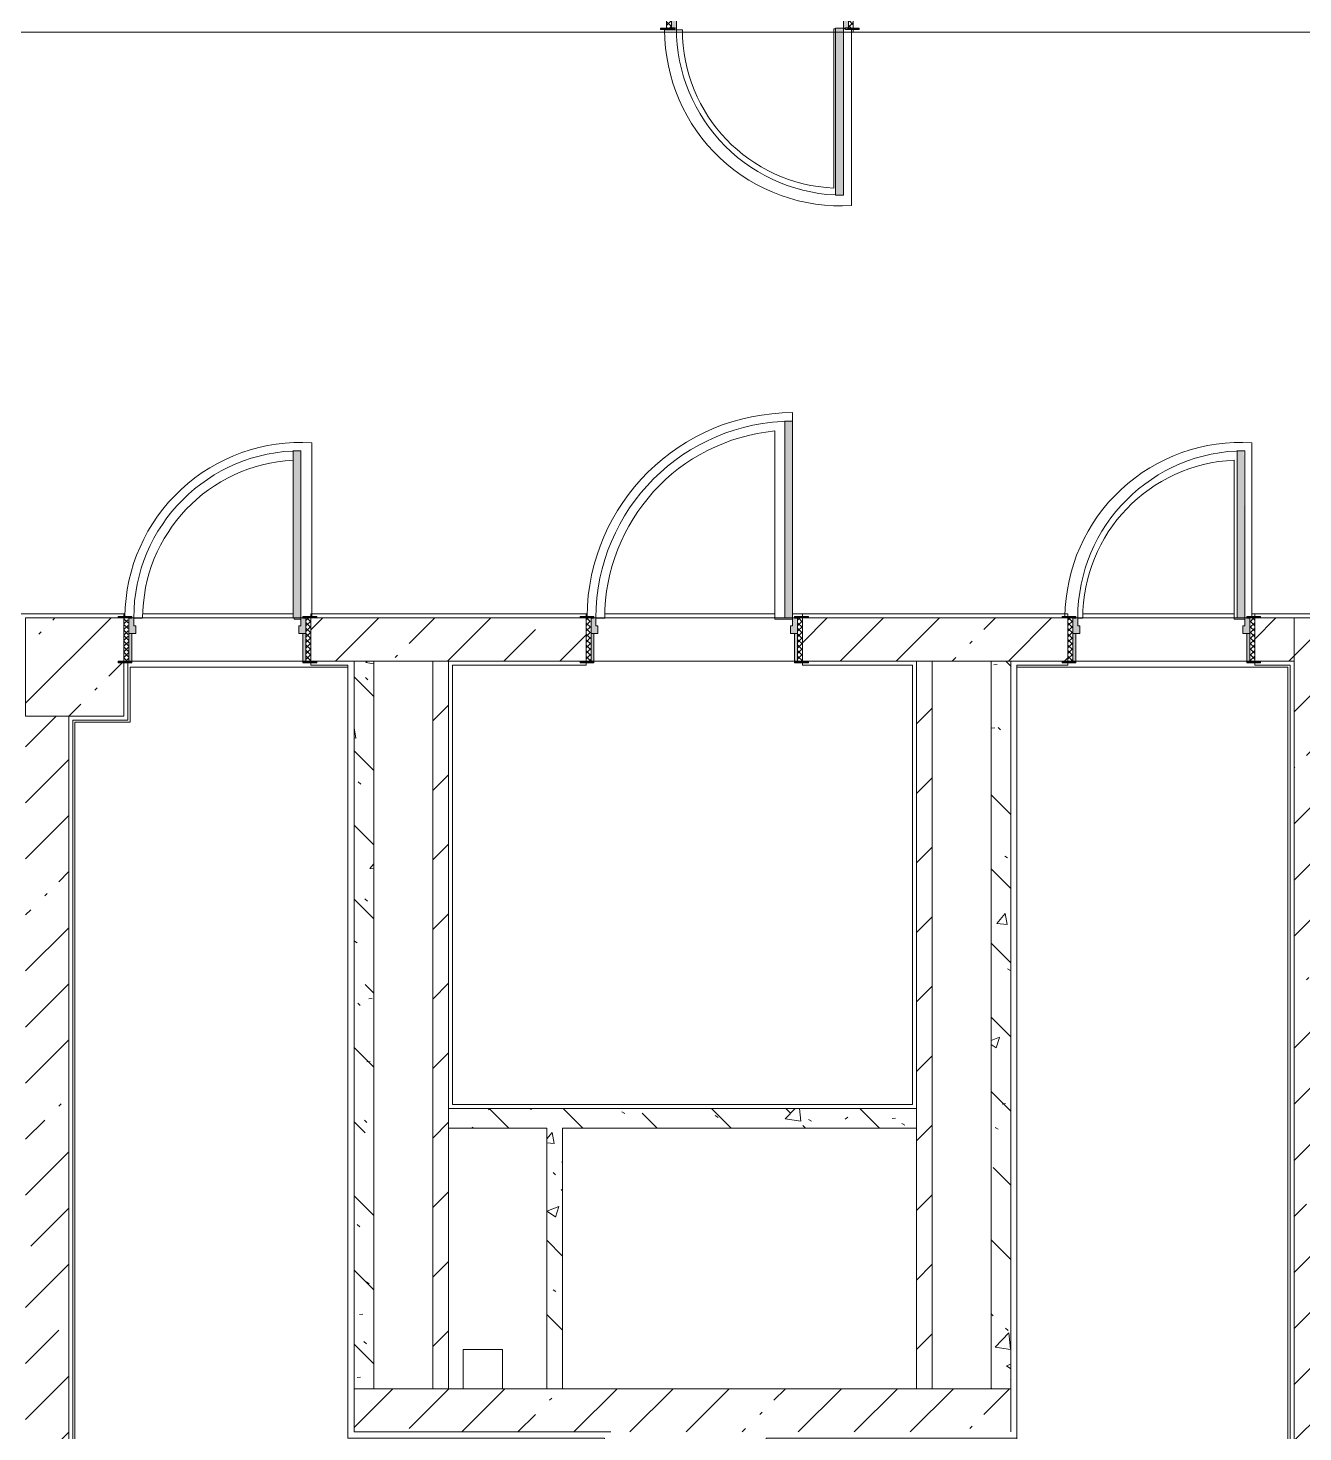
# Model space of a CAD drawing. Header units: millimetres. Extents: x -4029 to 232974, y -8553 to 104777.
# Drawn here: x 136509 to 142991, y 3760 to 10900 of the extents above; entities that cross this region are included whole.
import ezdxf

# ---------------------------------------------------------------- set-up
doc = ezdxf.new("R2010")
doc.units = ezdxf.units.MM
for name, color, linetype, lineweight in [('A-AREA-BNDY-1', 7, 'Continuous', 5), ('A-WALL', 7, 'Continuous', 9), ('I-WALL-6', 7, 'Continuous', 5), ('S-COLS-2', 7, 'Continuous', 5)]:
    doc.layers.add(name, color=color, linetype=linetype, lineweight=lineweight)
for name, color, linetype, lineweight, true_color in [('A-DOOR-3', 7, 'Continuous', 5, 0xaaaaaa), ('A-DOOR-4', 7, 'Continuous', 5, 0xe2e2e2), ('A-DOOR-FRAM-3', 7, 'Continuous', 5, 0xe2e2e2), ('A-DOOR-FRAM-4', 7, 'Continuous', 5, 0xaaaaaa), ('A-FLOR-2', 7, 'Continuous', 5, 0xaaaaaa), ('I-WALL-8', 7, 'Continuous', 5, 0x787878)]:
    doc.layers.add(name, color=color, linetype=linetype, lineweight=lineweight, true_color=true_color)
pattern_1 = [(45, (71086.4, 0), (-285.1231, 285.1231), []), (45, (71371.53, 0), (-285.1231, 285.1231), [504.031, -100.806, 16.764, -84.042])]
pattern_2 = [(45, (71086.4, 0), (-176.7767, 176.7767), [])]
pattern_3 = [(135, (71086.4, 0), (-377.1708, -377.1708), [533.4, -88.9, 17.78, -88.9]), (135, (71086.4, 376.94), (-377.1708, -377.1708), []), (50, (71086.4, 0), (637.6445, -55.7866), [66.675, -733.425]), (355, (71086.4, 0), (-123.3494, 668.699), [53.34, -586.74]), (100.451, (71139.54, -4.65), (514.299, 612.908), [56.665, -623.315]), (46.184, (71086.4, 177.8), (948.7764, -147.15), [100.012, -1100.137]), (96.636, (71165.5, 165.5), (830.909, 865.997), [84.998, -934.973]), (351.184, (71086.4, 177.8), (830.918, 865.988), [80.01, -880.11]), (21, (71175.3, 133.35), (530.6506, -357.9283), [66.675, -733.425]), (326, (71175.3, 133.35), (216.308, 644.6585), [53.34, -586.74]), (71.451, (71219.5, 103.5), (746.9596, 286.7243), [56.665, -623.315]), (37.5, (71086.4, 0), (10.8105, 295.9426), [16.764, -562.864, 16.764, -578.866, -588.962]), (37.5, (71086.4, 0), (10.8105, 295.9426), [-1175.258, 16.764, -572.198]), (7.5, (71086.4, 0), (233.8692, 350.6318), [16.764, -322.834, 16.764, -549.529, -224.472]), (7.5, (71086.4, 0), (233.8692, 350.6318), [-905.891, 16.764, -207.708]), (327.5, (70888.16, 0), (474.5678, -20.0513), [16.764, -205.486, 16.764, -676.656, -920.115]), (327.5, (70888.16, 0), (474.5678, -20.0513), [-915.67, 16.764, -903.351]), (317.5, (70799.26, 0), (518.4522, 88.9934), [16.764, -272.161, 16.764, -443.738, -653.415]), (317.5, (70799.26, 0), (518.4522, 88.9934), [-749.427, 16.764, -636.651])]
pattern_4 = [(135, (1826.41, 174.685), (-14.14214, -14.14214), []), (225, (1826.41, 174.685), (14.14214, -14.14214), [])]
pattern_5 = [(45, (-296.384, 174.685), (-14.1421, 14.1421), []), (135, (-296.384, 174.685), (-14.1421, -14.1421), [])]

# ---------------------------------------------------------------- blocks, each defined once
blk = doc.blocks.new('BSC_Колонна _Прямоугольная - 500х500-V92-1_2_1_птичка')
at = {"layer": 'S-COLS-2'}
h = blk.add_hatch(dxfattribs=at)
h.set_pattern_fill('FP_131', color=256, style=0, pattern_type=2)
h.set_pattern_definition([(45, (-65660, -7650), (-285.1231, 285.1231), []), (45, (-65374.88, -7650), (-285.1231, 285.1231), [504.031, -100.806, 16.764, -84.042])])
h.paths.add_polyline_path([(-30, -250), (250, -250), (250, 22), (220, 22), (220, 30), (250, 30), (250, 250), (-250, 250), (-250, -250)])
for p, q in [((220, 250), (-250, 250)), ((-250, 250), (-250, -250)), ((250, -250), (250, 22)), ((-250, -250), (250, -250))]:
    blk.add_line(p, q, dxfattribs=at)
blk = doc.blocks.new('110_Дверь_СКБ_1Ст_Внутренняя1 - Д-17д _Д-9_ 950x2100h_ПУИ_ С_У персонала-24300662-1_2_1_птичка')
at = {"layer": 'A-DOOR-3'}
h = blk.add_hatch(dxfattribs=at)
h.set_pattern_fill('FP_60', color=256, style=0, pattern_type=2)
h.set_pattern_definition([(135, (1826.41, 164.685), (-14.14214, -14.14214), []), (225, (1826.41, 164.685), (14.14214, -14.14214), [])])
h.paths.add_polyline_path([(487.5, 100), (462.5, 100), (462.5, -100), (487.5, -100)])
at = {"layer": 'A-DOOR-4'}
h = blk.add_hatch(color=256, dxfattribs=at)
h.paths.add_polyline_path([(462.5, 100), (437.5, 100), (437.5, 60), (427.5, 60), (427.5, 20), (462.5, 20)])
h.paths.add_polyline_path([(-422.5, 100), (-437.5, 100), (-437.5, 20), (-402.5, 20), (-402.5, 60), (-412.5, 60), (-412.5, 100)])
at = {"layer": 'A-DOOR-FRAM-3'}
for points in [[(-412.5, 950), (-412.5, 100), (-372.5, 104.4), (-372.5, 950), (-400.7, 950)], [(-462.5, 108), (-492.5, 108), (-492.5, 100), (-422.5, 104.4), (-422.5, 108), (-454.1, 108)], [(447.5, 108), (447.5, 100), (517.5, 100), (517.5, 108), (462.5, 108)], [(-422.5, 20), (-437.5, 20), (-437.5, -100), (-422.5, -100)], [(447.5, 20), (447.5, -100), (462.5, -100), (462.5, 20)], [(-422.5, -100), (-492.5, -100), (-492.5, -108), (-422.5, -108)], [(517.5, -100), (447.5, -100), (447.5, -108), (517.5, -108)]]:
    blk.add_hatch(color=256, dxfattribs=at).paths.add_polyline_path(points)
at = {"layer": 'A-DOOR-FRAM-4'}
h = blk.add_hatch(dxfattribs=at)
h.set_pattern_fill('FP_61', color=256, style=0, pattern_type=2)
h.set_pattern_definition([(45, (-296.384, 164.685), (-14.1421, 14.1421), []), (135, (-296.384, 164.685), (-14.1421, -14.1421), [])])
h.paths.add_polyline_path([(-462.5, 100), (-462.5, -100), (-437.5, -100), (-437.5, 100)])
at = {"layer": 'A-DOOR-3'}
for p, q in [((-412.5, 950), (-412.5, 100)), ((-372.5, 950), (-412.5, 950)), ((-372.5, 100), (-372.5, 950)), ((-412.5, 100), (-372.5, 100))]:
    blk.add_line(p, q, dxfattribs=at)
blk.add_arc((-412.5, 100), 850, 360, 90, dxfattribs=at)
at = {"layer": 'A-DOOR-FRAM-4'}
for p, q in [((-422.5, 108), (-492.5, 108)), ((-492.5, 108), (-492.5, 100)), ((-492.5, 100), (-422.5, 100)), ((-437.5, 100), (-462.5, 100)), ((-462.5, 100), (-462.5, -100)), ((-412.5, 100), (-437.5, 100)), ((-437.5, 100), (-437.5, 20)), ((-437.5, -100), (-437.5, 100)), ((-422.5, 100), (-437.5, 100)), ((-437.5, 100), (-437.5, 99)), ((-437.5, 99), (-422.5, 99)), ((-422.5, 100), (-422.5, 108)), ((-422.5, 99), (-422.5, 100)), ((-412.5, 60), (-412.5, 100)), ((437.5, 100), (437.5, 60)), ((462.5, 100), (437.5, 100)), ((517.5, 108), (447.5, 108)), ((447.5, 108), (447.5, 100)), ((462.5, 100), (447.5, 100)), ((447.5, 100), (447.5, 99)), ((447.5, 100), (517.5, 100)), ((447.5, 99), (462.5, 99)), ((462.5, 20), (462.5, 100)), ((487.5, 100), (462.5, 100)), ((462.5, 100), (462.5, -100)), ((462.5, 99), (462.5, 100)), ((487.5, -100), (487.5, 100)), ((517.5, 100), (517.5, 108)), ((-437.5, 20), (-402.5, 20)), ((-422.5, 20), (-437.5, 20)), ((-437.5, 20), (-437.5, -100)), ((-422.5, -100), (-422.5, 20)), ((-402.5, 60), (-412.5, 60)), ((-402.5, 20), (-402.5, 60)), ((437.5, 60), (427.5, 60)), ((427.5, 60), (427.5, 20)), ((427.5, 20), (462.5, 20)), ((462.5, 20), (447.5, 20)), ((447.5, 20), (447.5, -100)), ((462.5, -100), (462.5, 20)), ((-422.5, -100), (-492.5, -100)), ((-492.5, -100), (-492.5, -108)), ((-492.5, -108), (-422.5, -108)), ((-462.5, -100), (-437.5, -100)), ((-437.5, -100), (-422.5, -100)), ((-422.5, -108), (-422.5, -100)), ((447.5, -100), (462.5, -100)), ((517.5, -100), (447.5, -100)), ((447.5, -100), (447.5, -108)), ((447.5, -108), (517.5, -108)), ((462.5, -100), (487.5, -100)), ((517.5, -108), (517.5, -100))]:
    blk.add_line(p, q, dxfattribs=at)
blk = doc.blocks.new('110_Дверь_СКБ_1Ст_Внутренняя1 - Д-7_л__950x2100h_Туалет-21784696-1_2_1_птичка')
at = {"layer": 'A-DOOR-3'}
h = blk.add_hatch(dxfattribs=at)
h.set_pattern_fill('FP_99', color=256, style=0, pattern_type=2)
h.set_pattern_definition(pattern_4)
h.paths.add_polyline_path([(487.5, -110), (487.5, 110), (462.5, 110), (462.5, -110)])
at = {"layer": 'A-DOOR-4'}
h = blk.add_hatch(color=256, dxfattribs=at)
h.paths.add_polyline_path([(462.5, 30), (462.5, 110), (437.5, 110), (437.5, 70), (427.5, 70), (427.5, 30), (447.5, 30)])
h.paths.add_polyline_path([(-437.5, 30), (-402.5, 30), (-402.5, 70), (-412.5, 70), (-412.5, 110), (-437.5, 108), (-437.5, 86.8)])
at = {"layer": 'A-DOOR-FRAM-3'}
for points in [[(437.5, 110), (431.8, 960), (397.5, 960), (397.5, 110)], [(-462.5, 110), (-422.5, 110), (-422.5, 118), (-492.5, 117.6), (-492.5, 110), (-477.4, 110)], [(513.8, 110), (517.5, 110), (517.5, 118), (447.5, 118), (447.5, 110), (487.5, 110)], [(-422.5, -110), (-422.5, 30), (-437.5, 30), (-437.5, -110)], [(462.5, -110), (462.5, 30), (447.5, 30), (447.5, -110)], [(-462.5, -118), (-422.5, -118), (-422.5, -110), (-492.5, -110), (-492.5, -118)], [(480.2, -118), (517.5, -118), (517.5, -110), (447.5, -110), (447.5, -118), (462.5, -118)]]:
    blk.add_hatch(color=256, dxfattribs=at).paths.add_polyline_path(points)
at = {"layer": 'A-DOOR-FRAM-4'}
h = blk.add_hatch(dxfattribs=at)
h.set_pattern_fill('FP_100', color=256, style=0, pattern_type=2)
h.set_pattern_definition(pattern_5)
h.paths.add_polyline_path([(-437.5, -110), (-437.5, 110), (-462.5, 108), (-462.5, -110)])
at = {"layer": 'A-DOOR-3'}
for p, q in [((437.5, 960), (397.5, 960)), ((397.5, 960), (397.5, 110)), ((437.5, 110), (437.5, 960)), ((397.5, 110), (437.5, 110))]:
    blk.add_line(p, q, dxfattribs=at)
blk.add_arc((437.5, 110), 850, 90, 180, dxfattribs=at)
at = {"layer": 'A-DOOR-FRAM-4'}
for p, q in [((-422.5, 118), (-492.5, 118)), ((-492.5, 118), (-492.5, 110)), ((-492.5, 110), (-422.5, 110)), ((-437.5, 110), (-462.5, 110)), ((-462.5, 110), (-462.5, -110)), ((-412.5, 110), (-437.5, 110)), ((-437.5, 110), (-437.5, 30)), ((-437.5, -110), (-437.5, 110)), ((-422.5, 110), (-437.5, 110)), ((-437.5, 110), (-437.5, 109)), ((-437.5, 109), (-422.5, 109)), ((-422.5, 110), (-422.5, 118)), ((-422.5, 109), (-422.5, 110)), ((-412.5, 70), (-412.5, 110)), ((437.5, 110), (437.5, 70)), ((462.5, 110), (437.5, 110)), ((517.5, 118), (447.5, 118)), ((447.5, 118), (447.5, 110)), ((462.5, 110), (447.5, 110)), ((447.5, 110), (447.5, 109)), ((447.5, 110), (517.5, 110)), ((447.5, 109), (462.5, 109)), ((462.5, 30), (462.5, 110)), ((487.5, 110), (462.5, 110)), ((462.5, 110), (462.5, -110)), ((462.5, 109), (462.5, 110)), ((487.5, -110), (487.5, 110)), ((517.5, 110), (517.5, 118)), ((-437.5, 30), (-402.5, 30)), ((-422.5, 30), (-437.5, 30)), ((-437.5, 30), (-437.5, -110)), ((-422.5, -110), (-422.5, 30)), ((-402.5, 70), (-412.5, 70)), ((-402.5, 30), (-402.5, 70)), ((437.5, 70), (427.5, 70)), ((427.5, 70), (427.5, 30)), ((427.5, 30), (462.5, 30)), ((462.5, 30), (447.5, 30)), ((447.5, 30), (447.5, -110)), ((462.5, -110), (462.5, 30)), ((-422.5, -110), (-492.5, -110)), ((-492.5, -110), (-492.5, -118)), ((-492.5, -118), (-422.5, -118)), ((-462.5, -110), (-437.5, -110)), ((-437.5, -110), (-422.5, -110)), ((-422.5, -118), (-422.5, -110)), ((447.5, -110), (462.5, -110)), ((517.5, -110), (447.5, -110)), ((447.5, -110), (447.5, -118)), ((447.5, -118), (517.5, -118)), ((462.5, -110), (487.5, -110)), ((517.5, -118), (517.5, -110))]:
    blk.add_line(p, q, dxfattribs=at)
blk = doc.blocks.new('110_Дверь_СКБ_1Ст_Внутренняя1 - Д-7_л__950x2100h_Туалет-V120-1_2_1_птичка')
at = {"layer": 'A-DOOR-3'}
h = blk.add_hatch(dxfattribs=at)
h.set_pattern_fill('FP_99', color=256, style=0, pattern_type=2)
h.set_pattern_definition(pattern_4)
h.paths.add_polyline_path([(462.5, -110), (487.5, -110), (487.5, 110), (462.5, 110), (462.5, 86.8)])
at = {"layer": 'A-DOOR-4'}
h = blk.add_hatch(color=256, dxfattribs=at)
h.paths.add_polyline_path([(447.5, 30), (462.5, 30), (462.5, 110), (437.5, 110), (437.5, 70), (427.5, 70), (427.5, 30), (437.5, 30)])
h.paths.add_polyline_path([(-437.5, 30), (-402.5, 30), (-402.5, 70), (-412.5, 70), (-412.5, 110), (-437.5, 108), (-437.5, 86.8)])
at = {"layer": 'A-DOOR-FRAM-3'}
for points in [[(403.5, 110), (437.5, 110), (437.5, 960), (397.5, 960), (397.5, 110)], [(-437.5, 110), (-422.5, 110), (-422.5, 118), (-492.5, 118), (-492.5, 110), (-442.5, 110)], [(462.5, 110), (517.5, 110), (517.5, 118), (447.5, 118), (447.5, 110)], [(-422.5, -110), (-422.5, 30), (-437.5, 30), (-437.5, -110)], [(462.5, -110), (462.5, 30), (447.5, 30), (447.5, -110)], [(-442.5, -118), (-422.5, -118), (-422.5, -110), (-492.5, -110), (-492.5, -118), (-462.5, -118)], [(447.5, -118), (517.5, -118), (517.5, -110), (447.5, -110)]]:
    blk.add_hatch(color=256, dxfattribs=at).paths.add_polyline_path(points)
at = {"layer": 'A-DOOR-FRAM-4'}
h = blk.add_hatch(dxfattribs=at)
h.set_pattern_fill('FP_100', color=256, style=0, pattern_type=2)
h.set_pattern_definition(pattern_5)
h.paths.add_polyline_path([(-462.5, -110), (-437.5, -110), (-442.5, 110), (-462.5, 110), (-462.5, 86.8)])
at = {"layer": 'A-DOOR-3'}
for p, q in [((437.5, 960), (397.5, 960)), ((397.5, 960), (397.5, 110)), ((437.5, 110), (437.5, 960)), ((397.5, 110), (437.5, 110))]:
    blk.add_line(p, q, dxfattribs=at)
blk.add_arc((437.5, 110), 850, 90, 180, dxfattribs=at)
at = {"layer": 'A-DOOR-FRAM-4'}
for p, q in [((-422.5, 118), (-492.5, 118)), ((-492.5, 118), (-492.5, 110)), ((-492.5, 110), (-422.5, 110)), ((-437.5, 110), (-462.5, 110)), ((-462.5, 110), (-462.5, -110)), ((-412.5, 110), (-437.5, 110)), ((-437.5, 110), (-437.5, 30)), ((-437.5, -110), (-437.5, 110)), ((-422.5, 110), (-437.5, 110)), ((-437.5, 110), (-437.5, 109)), ((-437.5, 109), (-422.5, 109)), ((-422.5, 110), (-422.5, 118)), ((-422.5, 109), (-422.5, 110)), ((-412.5, 70), (-412.5, 110)), ((437.5, 110), (437.5, 70)), ((462.5, 110), (437.5, 110)), ((517.5, 118), (447.5, 118)), ((447.5, 118), (447.5, 110)), ((462.5, 110), (447.5, 110)), ((447.5, 110), (447.5, 109)), ((447.5, 110), (517.5, 110)), ((447.5, 109), (462.5, 109)), ((462.5, 30), (462.5, 110)), ((487.5, 110), (462.5, 110)), ((462.5, 110), (462.5, -110)), ((462.5, 109), (462.5, 110)), ((487.5, -110), (487.5, 110)), ((517.5, 110), (517.5, 118)), ((-437.5, 30), (-402.5, 30)), ((-422.5, 30), (-437.5, 30)), ((-437.5, 30), (-437.5, -110)), ((-422.5, -110), (-422.5, 30)), ((-402.5, 70), (-412.5, 70)), ((-402.5, 30), (-402.5, 70)), ((437.5, 70), (427.5, 70)), ((427.5, 70), (427.5, 30)), ((427.5, 30), (462.5, 30)), ((462.5, 30), (447.5, 30)), ((447.5, 30), (447.5, -110)), ((462.5, -110), (462.5, 30)), ((-422.5, -110), (-492.5, -110)), ((-492.5, -110), (-492.5, -118)), ((-492.5, -118), (-422.5, -118)), ((-462.5, -110), (-437.5, -110)), ((-437.5, -110), (-422.5, -110)), ((-422.5, -118), (-422.5, -110)), ((447.5, -110), (462.5, -110)), ((517.5, -110), (447.5, -110)), ((447.5, -110), (447.5, -118)), ((447.5, -118), (517.5, -118)), ((462.5, -110), (487.5, -110)), ((517.5, -118), (517.5, -110))]:
    blk.add_line(p, q, dxfattribs=at)
blk = doc.blocks.new('110_Дверь_СКБ_1Ст_Внутренняя1 - Д-4 _л_ 1100x2100h_су мгн-32399982-1_2_1_птичка')
at = {"layer": 'A-DOOR-3'}
h = blk.add_hatch(dxfattribs=at)
h.set_pattern_fill('FP_41', color=256, style=0, pattern_type=2)
h.set_pattern_definition([(135, (1751.41, 174.685), (-14.14214, -14.14214), []), (225, (1751.41, 174.685), (14.14214, -14.14214), [])])
h.paths.add_polyline_path([(537.5, -110), (562.5, -110), (562.5, 110), (537.5, 110), (537.5, -30.2)])
at = {"layer": 'A-DOOR-4'}
h = blk.add_hatch(color=256, dxfattribs=at)
h.paths.add_polyline_path([(522.5, 30), (537.5, 30), (532.1, 110), (512.5, 110), (512.4, 70), (502.5, 70), (502.5, 30), (522.4, 30)])
h.paths.add_polyline_path([(-512.5, 30), (-477.5, 30), (-477.5, 70), (-487.5, 70), (-487.5, 110), (-512.5, 109), (-512.5, 86.8)])
at = {"layer": 'A-DOOR-FRAM-3'}
for points in [[(512.5, 110), (512.5, 1110), (472.5, 1110), (472.5, 110), (511.8, 110)], [(-512.5, 110), (-497.5, 110), (-497.5, 118), (-567.5, 118), (-567.5, 110), (-516.6, 110)], [(532.1, 110), (592.5, 110), (592.5, 118), (522.5, 118), (522.5, 110)], [(-497.5, -110), (-497.5, 30), (-512.5, 30), (-512.5, -110)], [(537.5, -110), (537.5, 30), (522.5, 29.6), (522.5, -110)], [(-512.5, -118), (-497.5, -118), (-497.5, -110), (-567.5, -110), (-567.5, -118), (-516.6, -118)], [(559.5, -118), (592.5, -118), (592.5, -110), (522.5, -110), (522.5, -118), (537.5, -118)]]:
    blk.add_hatch(color=256, dxfattribs=at).paths.add_polyline_path(points)
at = {"layer": 'A-DOOR-FRAM-4'}
h = blk.add_hatch(dxfattribs=at)
h.set_pattern_fill('FP_42', color=256, style=0, pattern_type=2)
h.set_pattern_definition([(45, (-371.384, 174.685), (-14.1421, 14.1421), []), (135, (-371.384, 174.685), (-14.1421, -14.1421), [])])
h.paths.add_polyline_path([(-516.6, -110), (-512.5, -110), (-516.6, 110), (-537.5, 110), (-537.5, -110), (-531.4, -110)])
at = {"layer": 'A-DOOR-3'}
for p, q in [((512.5, 1110), (472.5, 1110)), ((472.5, 1110), (472.5, 110)), ((512.5, 110), (512.5, 1110)), ((472.5, 110), (512.5, 110))]:
    blk.add_line(p, q, dxfattribs=at)
blk.add_arc((512.5, 110), 1000, 90, 180, dxfattribs=at)
at = {"layer": 'A-DOOR-FRAM-4'}
for p, q in [((-497.5, 118), (-567.5, 118)), ((-567.5, 118), (-567.5, 110)), ((-567.5, 110), (-497.5, 110)), ((-512.5, 110), (-537.5, 110)), ((-537.5, 110), (-537.5, -110)), ((-487.5, 110), (-512.5, 110)), ((-512.5, 110), (-512.5, 30)), ((-512.5, -110), (-512.5, 110)), ((-497.5, 110), (-512.5, 110)), ((-512.5, 110), (-512.5, 109)), ((-512.5, 109), (-497.5, 109)), ((-497.5, 110), (-497.5, 118)), ((-497.5, 109), (-497.5, 110)), ((-487.5, 70), (-487.5, 110)), ((512.5, 110), (512.5, 70)), ((537.5, 110), (512.5, 110)), ((592.5, 118), (522.5, 118)), ((522.5, 118), (522.5, 110)), ((537.5, 110), (522.5, 110)), ((522.5, 110), (522.5, 109)), ((522.5, 110), (592.5, 110)), ((522.5, 109), (537.5, 109)), ((537.5, 30), (537.5, 110)), ((562.5, 110), (537.5, 110)), ((537.5, 110), (537.5, -110)), ((537.5, 109), (537.5, 110)), ((562.5, -110), (562.5, 110)), ((592.5, 110), (592.5, 118)), ((-512.5, 30), (-477.5, 30)), ((-497.5, 30), (-512.5, 30)), ((-512.5, 30), (-512.5, -110)), ((-497.5, -110), (-497.5, 30)), ((-477.5, 70), (-487.5, 70)), ((-477.5, 30), (-477.5, 70)), ((512.5, 70), (502.5, 70)), ((502.5, 70), (502.5, 30)), ((502.5, 30), (537.5, 30)), ((537.5, 30), (522.5, 30)), ((522.5, 30), (522.5, -110)), ((537.5, -110), (537.5, 30)), ((-497.5, -110), (-567.5, -110)), ((-567.5, -110), (-567.5, -118)), ((-567.5, -118), (-497.5, -118)), ((-537.5, -110), (-512.5, -110)), ((-512.5, -110), (-497.5, -110)), ((-497.5, -118), (-497.5, -110)), ((522.5, -110), (537.5, -110)), ((592.5, -110), (522.5, -110)), ((522.5, -110), (522.5, -118)), ((522.5, -118), (592.5, -118)), ((537.5, -110), (562.5, -110)), ((592.5, -118), (592.5, -110))]:
    blk.add_line(p, q, dxfattribs=at)

msp = doc.modelspace()

# ---------------------------------------------------------------- hatches: boundary and pattern name
at = {"layer": 'I-WALL-6'}
h = msp.add_hatch(dxfattribs=at)
h.set_pattern_fill('FP_116', color=256, style=0, pattern_type=2)
h.set_pattern_definition(pattern_1)
h.paths.add_polyline_path([(141026.4063, 7680), (141796.4063, 7680), (141796.4063, 7900), (140446.4063, 7900), (140446.4063, 7680), (141006.4063, 7680)])
h.paths.add_polyline_path([(142746.4063, 7680), (142946.4063, 7680), (142946.4063, 7900), (142746.4063, 7900), (142746.4063, 7876.7512)])
h.paths.add_polyline_path([(138135.4062, 7680), (139346.4063, 7680), (139346.4063, 7900), (137946.4062, 7900), (137946.4062, 7680), (137976.4062, 7680)])
h = msp.add_hatch(dxfattribs=at)
h.set_pattern_fill('FP_116', color=256, style=0, pattern_type=2)
h.set_pattern_definition(pattern_1)
h.paths.add_polyline_path([(142946.4063, -100), (143166.4063, -100), (143166.4063, 7900), (142946.4063, 7900), (142946.4063, -63.2006)])
h = msp.add_hatch(dxfattribs=at)
h.set_pattern_fill('FP_133', color=256, style=0, pattern_type=2)
h.set_pattern_definition(pattern_2)
h.paths.add_polyline_path([(138646.4062, 3980), (138646.4062, 7680), (138566.4062, 7680), (138566.4062, 3980)])
h = msp.add_hatch(dxfattribs=at)
h.set_pattern_fill('FP_133', color=256, style=0, pattern_type=2)
h.set_pattern_definition(pattern_2)
h.paths.add_polyline_path([(141106.4063, 3980), (141106.4063, 7680), (141026.4063, 7680), (141026.4063, 3980)])
h = msp.add_hatch(dxfattribs=at)
h.set_pattern_fill('FP_116', color=256, style=0, pattern_type=2)
h.set_pattern_definition(pattern_1)
h.paths.add_polyline_path([(136716.4062, 400), (136716.4062, 7400), (136496.4062, 7400), (136496.4063, 400)])
h = msp.add_hatch(dxfattribs=at)
h.set_pattern_fill('FP_116', color=256, style=0, pattern_type=2)
h.set_pattern_definition(pattern_1)
h.paths.add_polyline_path([(138166.4062, 3760), (141506.4063, 3760), (141506.4063, 3980), (138166.4062, 3980), (138166.4062, 3852.4404)])
at = {"layer": 'I-WALL-8'}
h = msp.add_hatch(dxfattribs=at)
h.set_pattern_fill('FP_142', color=256, style=0, pattern_type=2)
h.set_pattern_definition(pattern_3)
h.paths.add_polyline_path([(138166.4062, 3980), (138266.4062, 3980), (138266.4062, 7680), (138166.4062, 7680), (138166.4062, 4300.5207)])
h = msp.add_hatch(dxfattribs=at)
h.set_pattern_fill('FP_142', color=256, style=0, pattern_type=2)
h.set_pattern_definition(pattern_3)
h.paths.add_polyline_path([(141506.4063, 3980), (141506.4063, 7680), (141406.4063, 7680), (141406.4063, 3980)])
h = msp.add_hatch(dxfattribs=at)
h.set_pattern_fill('FP_142', color=256, style=0, pattern_type=2)
h.set_pattern_definition(pattern_3)
h.paths.add_polyline_path([(138838.6537, 5305), (141026.4063, 5305), (141026.4063, 5405), (138646.4062, 5405), (138649.9227, 5305), (138721.4063, 5305)])
h = msp.add_hatch(dxfattribs=at)
h.set_pattern_fill('FP_142', color=256, style=0, pattern_type=2)
h.set_pattern_definition(pattern_3)
h.paths.add_polyline_path([(139226.4063, 3980), (139226.4063, 5305), (139146.4063, 5305), (139146.4063, 3980)])

# ---------------------------------------------------------------- linework, layer by layer
at = {"layer": 'A-AREA-BNDY-1', "flags": 128}
msp.add_lwpolyline([(136366.4063, 7921), (136996.4062, 7921), (136996.4062, 7900), (137946.4062, 7900), (137946.4062, 7921), (139346.4063, 7921), (139346.4063, 7900), (140446.4063, 7900), (140446.4063, 7921), (141796.4063, 7921), (141796.4063, 7900), (142746.4063, 7900), (142746.4063, 7921), (143166.4063, 7921), (146545.4062, 7921), (146545.4062, 9330), (146606.4062, 9340), (146606.4062, 10879), (133025.4063, 10879)], dxfattribs=at)
for points in [[(138135.4062, 7649), (137027.4062, 7649), (137027.4062, 7369), (136747.4062, 7369), (136747.4062, 526.5), (137257.4063, 526.5), (137257.4063, 151), (139440.4063, 151), (139440.4063, 3729), (138135.4062, 3729)], [(141537.4063, 3729), (140262.4063, 3729), (140262.4063, 151), (142635.4063, 151), (142635.4063, 526.5), (142915.4063, 526.5), (142915.4063, 7649), (141537.4063, 7649)]]:
    msp.add_lwpolyline(points, close=True, dxfattribs=at)
at = {"layer": 'A-FLOR-2'}
for p, q in [((139746.3633, 10880), (133026.4063, 10880)), ((139835.7538, 10890.548), (139745.7473, 10890.548)), ((140606.7274, 10880), (139836.3746, 10880)), ((140615.2162, 10895.6042), (140606.7274, 10895.6042)), ((140606.7274, 10895.6042), (140606.7274, 10086.2601)), ((140665.2162, 10895.6042), (140655.2162, 10895.6042)), ((140696.7274, 9997.2974), (140696.7274, 10892)), ((140696.7274, 10880), (143057.3634, 10880)), ((140705.2162, 10880), (140705.2162, 10892)), ((140396.4071, 8900), (140396.4071, 8943.9865)), ((137952.3875, 7908), (137952.3875, 8791.2225)), ((140306.4063, 8850.7497), (140306.4063, 7892.9157)), ((142732.3875, 7908), (142732.3875, 8791.2225)), ((142642.3875, 8702.2598), (142642.3875, 7892.9157)), ((109826.4062, 7920), (137002.6939, 7920)), ((137046.4062, 7897.9719), (137091.4139, 7897.9719)), ((137856.4062, 7900), (137091.5333, 7900)), ((137092.7104, 7920), (137856.4062, 7920)), ((137862.3875, 7900), (137862.3875, 7892.9157)), ((137862.3875, 7892.9157), (137896.4062, 7892.9157)), ((139352.5079, 7920), (137952.3875, 7920)), ((139346.4063, 7920), (139346.4063, 7908)), ((139396.4063, 7898.986), (139441.4068, 7898.986)), ((139442.5798, 7920), (140306.4063, 7920)), ((140306.4063, 7892.9157), (140396.4063, 7892.9157)), ((141782.6939, 7920), (140396.4071, 7920)), ((140446.4063, 7908), (140446.4063, 7920)), ((141846.4063, 7897.9719), (141871.4139, 7897.9719)), ((141872.7104, 7920), (142642.3875, 7920)), ((142642.3875, 7892.9157), (142696.4063, 7892.9157)), ((142732.3875, 7920), (143391.3178, 7920)), ((137016.4062, 7672), (137016.4062, 7380)), ((137946.4062, 7660), (137946.4062, 7672)), ((138135.4062, 7660), (137946.4062, 7660)), ((138135.4062, 7660), (138135.4062, 3729)), ((139346.4063, 7660), (138666.4062, 7660)), ((138666.4062, 7660), (138666.4062, 5425)), ((139346.4063, 7672), (139346.4063, 7660)), ((140446.4063, 7660), (140446.4063, 7672)), ((141006.4063, 7660), (140446.4063, 7660)), ((141006.4063, 5425), (141006.4063, 7660)), ((141796.4063, 7660), (141537.4063, 7660)), ((141537.4063, 2347.4558), (141537.4063, 7660)), ((141796.4063, 7672), (141796.4063, 7660)), ((142746.4063, 7660), (142746.4063, 7672)), ((142926.4063, 7660), (142746.4063, 7660)), ((142926.4063, 515.5646), (142926.4063, 7660)), ((137016.4062, 7380), (136736.4062, 7380)), ((136736.4062, 7380), (136736.4062, 515.5)), ((138666.4062, 5425), (141006.4063, 5425)), ((138721.4063, 3980), (138721.4063, 4180)), ((138721.4063, 4180), (138921.4063, 4180)), ((138921.4063, 4180), (138921.4063, 3980))]:
    msp.add_line(p, q, dxfattribs=at)
for centre, radius, start, end in [((140640.7502, 10890.548), 895.0029, 180, 273.58585839), ((140640.7615, 10890.548), 805.0077, 180, 267.57692921), ((140396.4071, 7898.986), 1045.0005, 90, 179.50487241), ((137896.4103, 7897.9719), 895.0029, 86.41414161, 179.35656847), ((140396.4063, 7900), 955, 95.40762701, 180.06083498), ((142676.4103, 7897.9719), 895.0029, 86.41414161, 179.35656847), ((137896.4216, 7897.9719), 805.0077, 92.85121199, 180), ((142676.4216, 7897.9719), 805.0077, 92.42307079, 180)]:
    msp.add_arc(centre, radius, start, end, dxfattribs=at)
at = {"layer": 'A-WALL'}
for p, q in [((138266.4062, 7680), (138166.4062, 7680)), ((138646.4062, 7680), (138566.4062, 7680)), ((141106.4063, 7680), (141026.4063, 7680)), ((141506.4063, 7680), (141406.4063, 7680)), ((138646.4062, 5405), (138646.4062, 5305)), ((141026.4063, 5305), (141026.4063, 5405)), ((138166.4062, 3980), (138266.4062, 3980)), ((138566.4062, 3980), (138646.4062, 3980)), ((139146.4063, 3980), (139226.4063, 3980)), ((141026.4063, 3980), (141106.4063, 3980))]:
    msp.add_line(p, q, dxfattribs=at)
at = {"layer": 'I-WALL-6'}
for p, q in [((137091.5333, 7900), (137856.4062, 7900)), ((139316.4063, 7900), (137976.4062, 7900)), ((139440.6245, 7900), (140306.4063, 7900)), ((141766.4063, 7900), (140476.4063, 7900)), ((141871.5333, 7900), (142642.3875, 7900)), ((143336.4063, 7900), (142776.4063, 7900)), ((142946.4063, 7900), (142946.4063, 515.5)), ((137906.4062, 7680), (137036.4062, 7680)), ((137976.4062, 7680), (138166.4062, 7680)), ((138166.4062, 7680), (138166.4062, 3760)), ((138266.4062, 7680), (138566.4062, 7680)), ((138266.4062, 3980), (138266.4062, 7680)), ((138566.4062, 7680), (138566.4062, 3980)), ((138646.4062, 7680), (139316.4063, 7680)), ((138646.4062, 5405), (138646.4062, 7680)), ((140406.4063, 7680), (139386.4063, 7680)), ((140476.4063, 7680), (141026.4063, 7680)), ((141026.4063, 7680), (141026.4063, 5405)), ((141106.4063, 7680), (141406.4063, 7680)), ((141106.4063, 3980), (141106.4063, 7680)), ((141406.4063, 7680), (141406.4063, 3980)), ((141506.4063, 7680), (141766.4063, 7680)), ((141506.4063, 3760), (141506.4063, 7680)), ((142706.4063, 7680), (141836.4063, 7680)), ((142776.4063, 7680), (142946.4063, 7680)), ((136716.4062, 400), (136716.4062, 7400)), ((141026.4063, 5405), (138646.4062, 5405)), ((138646.4062, 3980), (138646.4062, 5305)), ((138646.4062, 5305), (139146.4063, 5305)), ((139146.4063, 5305), (139146.4063, 3980)), ((139226.4063, 5305), (141026.4063, 5305)), ((139226.4063, 3980), (139226.4063, 5305)), ((141026.4063, 5305), (141026.4063, 3980)), ((138566.4062, 3980), (138266.4062, 3980)), ((139146.4063, 3980), (138646.4062, 3980)), ((141026.4063, 3980), (139226.4063, 3980)), ((141506.4063, 3980), (141106.4063, 3980)), ((138166.4062, 3760), (139471.4063, 3760))]:
    msp.add_line(p, q, dxfattribs=at)

# ---------------------------------------------------------------- block references
at = {"layer": 'A-DOOR-3', "rotation": 180}
msp.add_blockref('110_Дверь_СКБ_1Ст_Внутренняя1 - Д-17д _Д-9_ 950x2100h_ПУИ_ С_У персонала-24300662-1_2_1_птичка', (140242.7162, 11000), dxfattribs=at)
at = {"layer": 'A-DOOR-3'}
for name, p in [('110_Дверь_СКБ_1Ст_Внутренняя1 - Д-4 _л_ 1100x2100h_су мгн-32399982-1_2_1_птичка', (139883.9063, 7790)), ('110_Дверь_СКБ_1Ст_Внутренняя1 - Д-7_л__950x2100h_Туалет-V120-1_2_1_птичка', (137458.9062, 7790)), ('110_Дверь_СКБ_1Ст_Внутренняя1 - Д-7_л__950x2100h_Туалет-21784696-1_2_1_птичка', (142258.9063, 7790))]:
    msp.add_blockref(name, p, dxfattribs=at)
at = {"layer": 'S-COLS-2'}
msp.add_blockref('BSC_Колонна _Прямоугольная - 500х500-V92-1_2_1_птичка', (136746.4062, 7650), dxfattribs=at)

doc.saveas('drawing.dxf')
